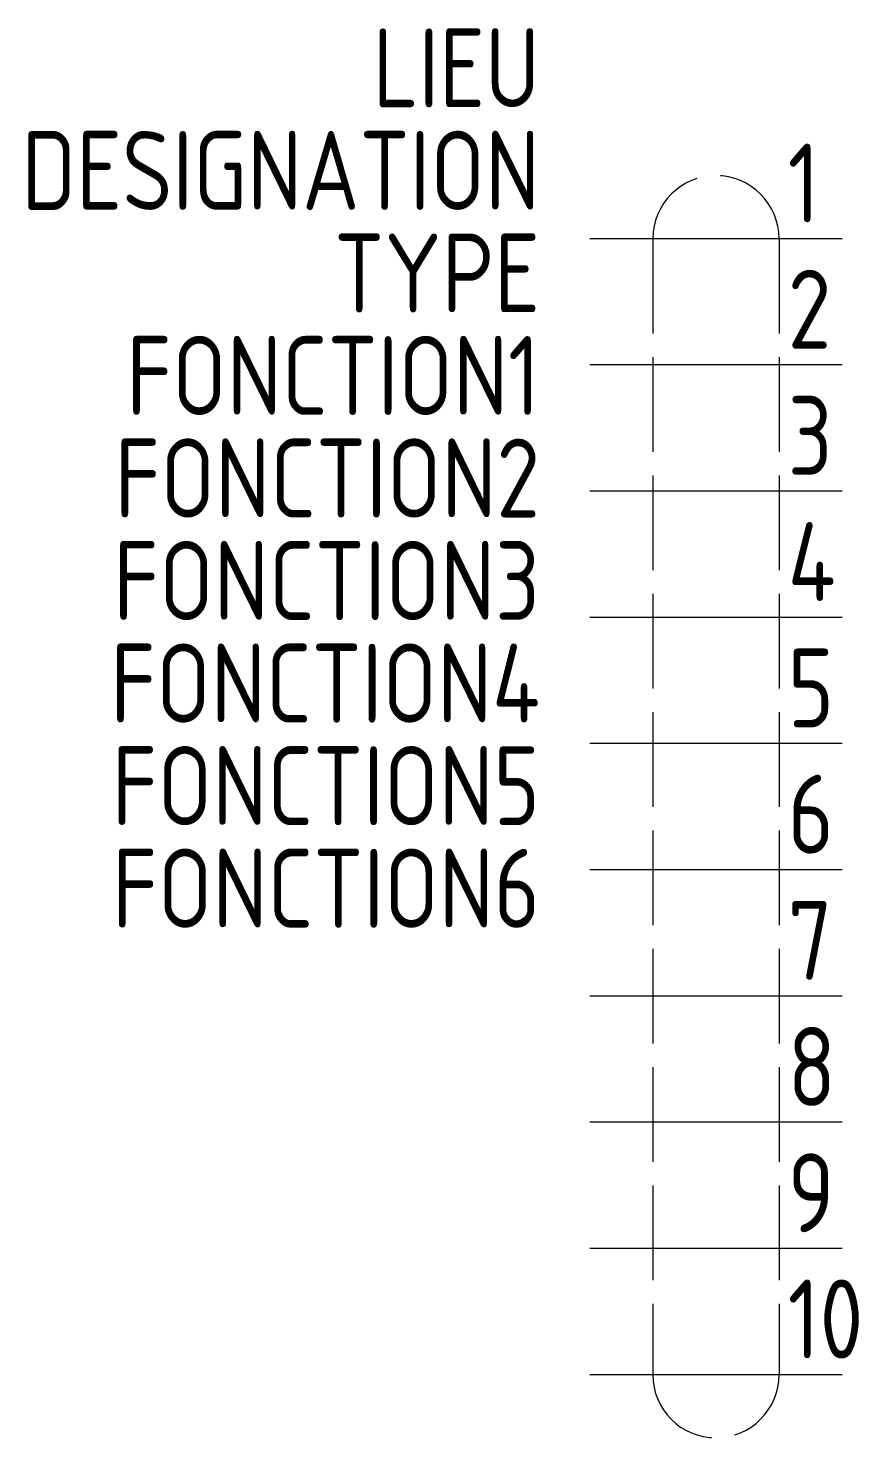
# Model space of a CAD drawing. Header units: millimetres. Extents: x -17.8 to 8.5, y -38 to 6.7.
import ezdxf
from ezdxf.enums import TextEntityAlignment as Align

# ---------------------------------------------------------------- set-up
doc = ezdxf.new("R2010")
doc.units = ezdxf.units.MM
doc.linetypes.add('ACAD_ISO02W100', pattern=[15, 12, -3])
for name, color, linetype in [('SYMB_FIL', 3, 'Continuous'), ('SYMB_LIAISON', 1, 'ACAD_ISO02W100'), ('SYMB_TXT_CONTACT', 2, 'Continuous'), ('SYMB_TXT_NOM', 3, 'Continuous')]:
    doc.layers.add(name, color=color, linetype=linetype)
doc.styles.add('NET2_5', font='isocp.shx', dxfattribs={"width": 0.9, "height": 2.5})

msp = doc.modelspace()

# ---------------------------------------------------------------- linework, layer by layer
at = {"layer": 'SYMB_FIL'}
for p, q in [((8, 0), (0, 0)), ((8, -4), (0, -4)), ((8, -8), (0, -8)), ((8, -12), (0, -12)), ((8, -16), (0, -16)), ((8, -20), (0, -20)), ((8, -24), (0, -24)), ((8, -28), (0, -28)), ((8, -32), (0, -32)), ((8, -36), (0, -36))]:
    msp.add_line(p, q, dxfattribs=at)
at = {"layer": 'SYMB_LIAISON', "ltscale": 0.25}
for p, q in [((2, 0), (2, -36)), ((6, 0), (6, -36))]:
    msp.add_line(p, q, dxfattribs=at)
for centre, start, end in [((4, 0), 0, 180), ((4, -36), 180, 0)]:
    msp.add_arc(centre, 2, start, end, dxfattribs=at)

# ---------------------------------------------------------------- texts
at = {"layer": 'SYMB_TXT_CONTACT', "style": 'NET2_5', "width": 0.9, "flags": 8}
for tag, p in [('1', (6.275, 0.516)), ('2', (6.275, -3.484)), ('3', (6.275, -7.484)), ('4', (6.275, -11.484)), ('5', (6.275, -15.484)), ('6', (6.275, -19.484)), ('7', (6.275, -23.484)), ('8', (6.275, -27.484)), ('9', (6.275, -31.484)), ('10', (6.275, -35.484))]:
    msp.add_attdef(tag, p, '', height=2.5, dxfattribs=at)
at = {"layer": 'SYMB_TXT_NOM', "style": 'NET2_5', "width": 0.9, "flags": 8}
for tag, p in [('LIEU', (-1.575, 4.166)), ('DESIGNATION', (-1.575, 0.916)), ('TYPE', (-1.575, -2.334)), ('FONCTION1', (-1.575, -5.584)), ('FONCTION2', (-1.575, -8.834)), ('FONCTION3', (-1.575, -12.084)), ('FONCTION4', (-1.575, -15.334)), ('FONCTION5', (-1.575, -18.584)), ('FONCTION6', (-1.575, -21.834))]:
    msp.add_attdef(tag, text='', height=2.5, dxfattribs=at).set_placement(p, align=Align.RIGHT)

doc.saveas('drawing.dxf')
